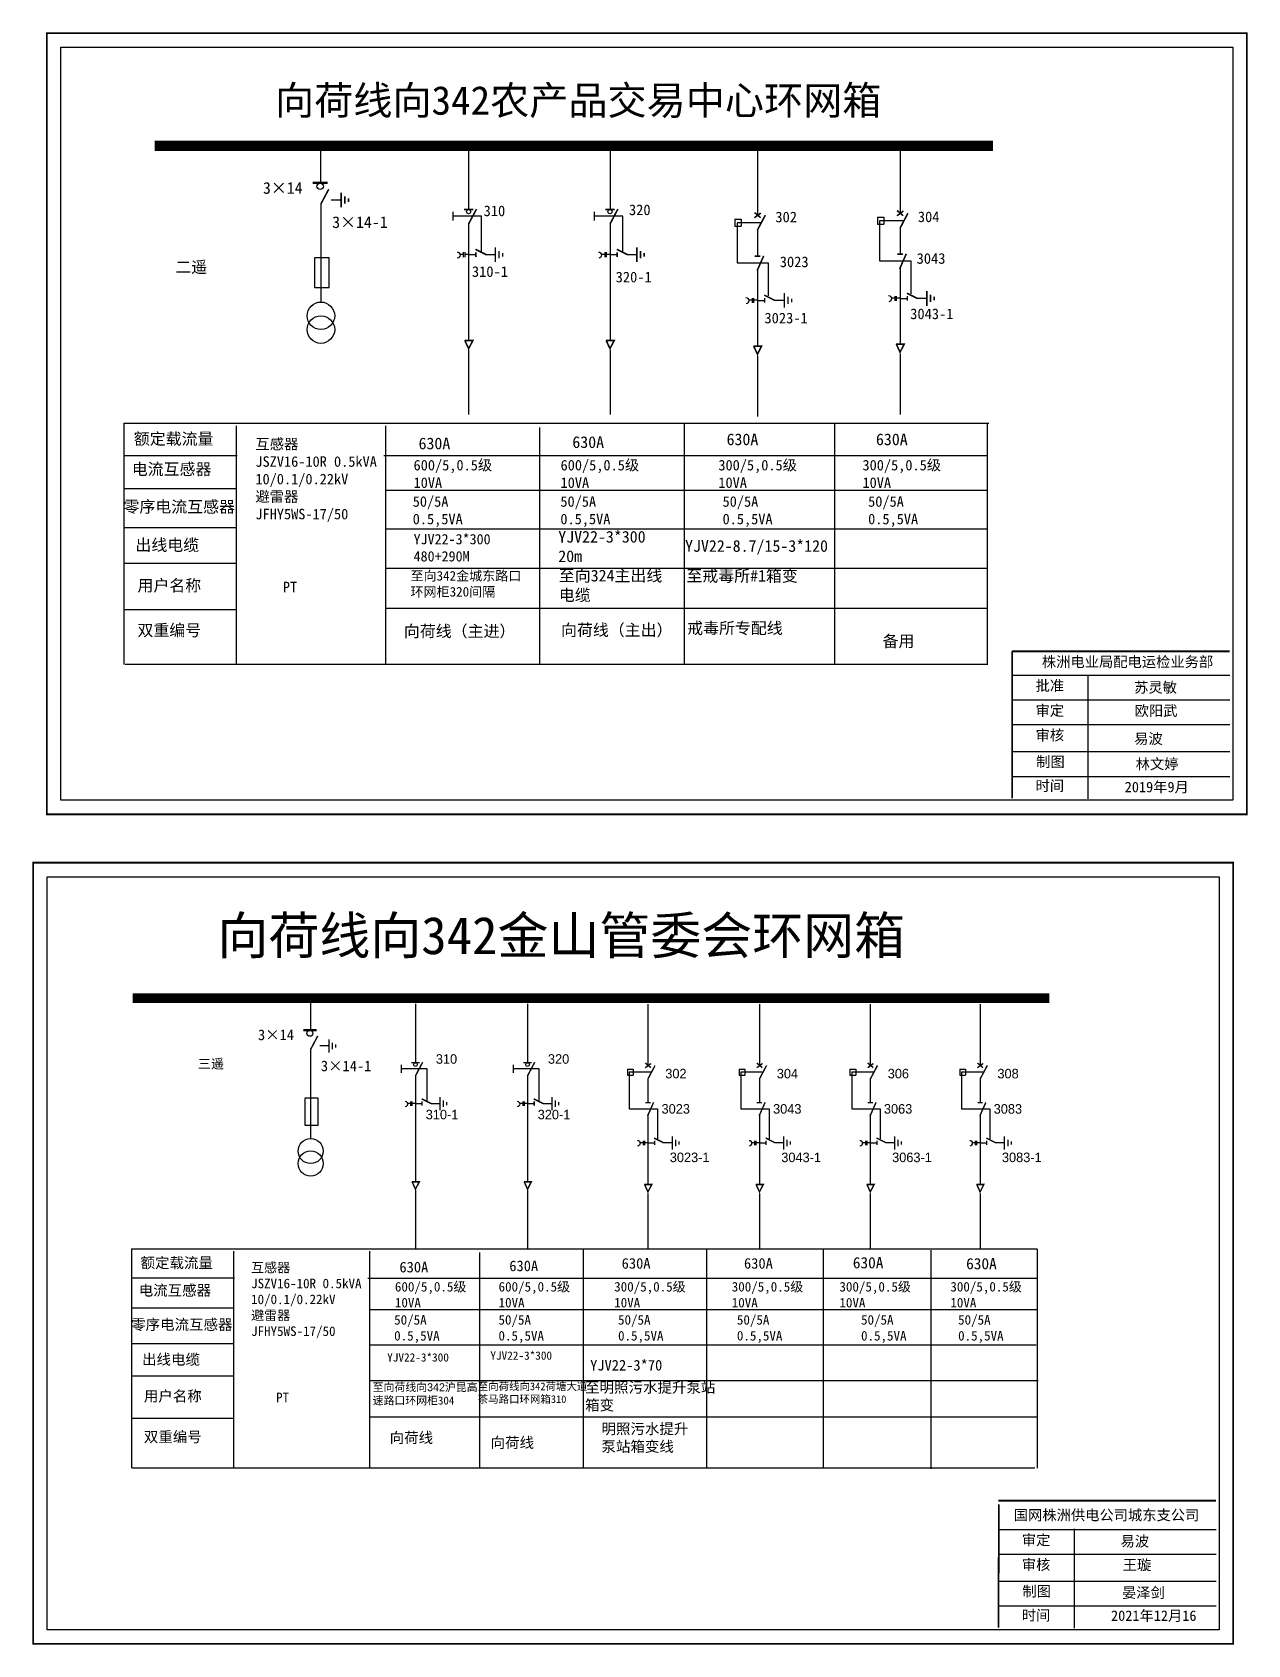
# Model space of a CAD drawing. Extents: x 6 to 548, y -578 to -125.
# Drawn here: x 6.2 to 133.3, y -577.1 to -408.5 of the extents above; entities that cross this region are included whole.
import ezdxf

# ---------------------------------------------------------------- set-up
doc = ezdxf.new("R2010")
doc.units = 0
doc.header["$LTSCALE"] = 0.774411
doc.linetypes.add('ACAD_ISO02W100', pattern=[15, 12, -3])
doc.linetypes.add('CENTER', pattern=[50.8, 31.75, -6.35, 6.35, -6.35])
doc.layers.get('0').update_dxf_attribs({"linetype": 'CONTINUOUS'})
doc.layers.get('DEFPOINTS').update_dxf_attribs({"linetype": 'CONTINUOUS'})
doc.layers.add('2', color=7, linetype='CONTINUOUS')
doc.styles.add('hztxt_txtstyle_0.00_0_0', font='', dxfattribs={"bigfont": 'hztxt.shx'})
doc.styles.add('hztxt_txtstyle_1.08_0_0', font='', dxfattribs={"height": 1.076522, "bigfont": 'hztxt.shx'})
doc.styles.add('hztxt_txtstyle_1.80_0_0', font='', dxfattribs={"height": 1.8, "bigfont": 'hztxt.shx'})
doc.styles.add('hztxt_txtstyle_2.70_0_0', font='simkai.ttf', dxfattribs={"height": 2.7})
doc.styles.add('KaiTi_GB2312_txtstyle_1.09_0_0', font='simkai_0.ttf', dxfattribs={"height": 1.0944})
doc.styles.add('KaiTi_txtstyle_1.00_0_0', font='simkai.ttf', dxfattribs={"height": 1})
doc.styles.add('KaiTi_txtstyle_1.22_0_0', font='simkai.ttf', dxfattribs={"height": 1.220356})
doc.styles.add('字体', font='simkai_0.ttf', dxfattribs={"height": 2.5})
doc.styles.get('hztxt_txtstyle_0.00_0_0').set_extended_font_data('hztxt')
doc.styles.get('hztxt_txtstyle_1.08_0_0').set_extended_font_data('hztxt')
doc.styles.get('hztxt_txtstyle_1.80_0_0').set_extended_font_data('hztxt')

# ---------------------------------------------------------------- blocks, each defined once
blk = doc.blocks.new('JD')
for points in [[(-2, 0.2), (-2, -0.2), (2, 0.2), (2, -0.2)], [(1, -1.2), (1, -0.8), (-1, -1.2), (-1, -0.8)], [(-0.5, -1.8), (-0.5, -2.2), (0.5, -1.8), (0.5, -2.2)]]:
    blk.add_trace(points)

msp = doc.modelspace()

# ---------------------------------------------------------------- linework, layer by layer
at = {"color": 0}
for p, q in [((36.35, -420.55), (36.35, -424.16)), ((51.82, -420.26), (51.82, -426.98)), ((66.61, -420.26), (66.61, -426.98)), ((82.02, -420.57), (82.02, -427.62)), ((96.94, -420.36), (96.94, -427.41)), ((36.37, -426.4), (36.37, -436.66)), ((37.45, -425.99), (38.49, -425.99)), ((79.68, -428.01), (80.34, -428.01)), ((79.68, -428.01), (79.68, -428.74)), ((80.34, -428.01), (80.34, -428.74)), ((94.59, -427.8), (95.25, -427.8)), ((94.59, -427.8), (94.59, -428.53)), ((95.25, -427.8), (95.25, -428.53)), ((51.82, -428.48), (51.82, -440.69)), ((66.61, -428.48), (66.61, -440.69)), ((79.68, -428.74), (80.34, -428.74)), ((82.02, -429.12), (82.02, -431.84)), ((94.59, -428.53), (95.25, -428.53)), ((96.94, -428.91), (96.94, -431.64)), ((51.82, -431.72), (52.58, -431.72)), ((53.57, -431.7), (54.61, -431.7)), ((66.61, -431.72), (67.37, -431.72)), ((68.36, -431.7), (69.4, -431.7)), ((82.02, -433.21), (82.02, -441.24)), ((96.94, -433), (96.94, -441.04)), ((82.02, -436.51), (82.78, -436.51)), ((83.78, -436.49), (84.81, -436.49)), ((96.94, -436.3), (97.7, -436.3)), ((98.69, -436.28), (99.72, -436.28)), ((27.62, -452.75), (15.84, -452.75)), ((27.58, -456.22), (15.8, -456.22)), ((27.58, -460.3), (15.8, -460.3)), ((27.53, -464.03), (15.76, -464.03)), ((27.57, -468.88), (15.8, -468.88)), ((35.28, -509.49), (35.28, -512.77)), ((46.27, -510.09), (46.27, -516.2)), ((57.99, -510.09), (57.99, -516.2)), ((70.57, -510.12), (70.57, -516.54)), ((82.23, -510.12), (82.23, -516.54)), ((93.83, -510.12), (93.83, -516.54)), ((105.31, -510.12), (105.31, -516.54)), ((35.3, -514.81), (35.3, -524.13)), ((36.28, -514.44), (37.22, -514.44)), ((46.27, -517.56), (46.27, -528.66)), ((57.99, -517.56), (57.99, -528.66)), ((68.44, -516.89), (69.04, -516.89)), ((68.44, -516.89), (68.44, -517.55)), ((68.44, -517.55), (69.04, -517.55)), ((69.04, -516.89), (69.04, -517.55)), ((80.1, -516.89), (80.7, -516.89)), ((80.1, -516.89), (80.1, -517.55)), ((80.1, -517.55), (80.7, -517.55)), ((80.7, -516.89), (80.7, -517.55)), ((91.7, -516.89), (92.3, -516.89)), ((91.7, -516.89), (91.7, -517.55)), ((91.7, -517.55), (92.3, -517.55)), ((92.3, -516.89), (92.3, -517.55)), ((103.18, -516.89), (103.78, -516.89)), ((103.18, -516.89), (103.18, -517.55)), ((103.18, -517.55), (103.78, -517.55)), ((103.78, -516.89), (103.78, -517.55)), ((70.57, -517.9), (70.57, -520.38)), ((82.23, -517.9), (82.23, -520.38)), ((93.83, -517.9), (93.83, -520.38)), ((105.31, -517.9), (105.31, -520.38)), ((46.27, -520.51), (46.96, -520.51)), ((47.86, -520.49), (48.8, -520.49)), ((57.99, -520.51), (58.68, -520.51)), ((59.58, -520.49), (60.52, -520.49)), ((70.57, -521.61), (70.57, -528.92)), ((82.23, -521.61), (82.23, -528.92)), ((93.83, -521.61), (93.83, -528.92)), ((105.31, -521.61), (105.31, -528.92)), ((70.57, -524.61), (71.27, -524.61)), ((72.17, -524.59), (73.11, -524.59)), ((82.23, -524.61), (82.92, -524.61)), ((83.83, -524.59), (84.77, -524.59)), ((93.83, -524.61), (94.52, -524.61)), ((95.42, -524.59), (96.37, -524.59)), ((105.31, -524.61), (106, -524.61)), ((106.9, -524.59), (107.84, -524.59)), ((27.34, -538.76), (16.64, -538.76)), ((27.3, -541.91), (16.6, -541.91)), ((27.3, -545.63), (16.6, -545.63)), ((27.26, -549.02), (16.56, -549.02)), ((27.3, -553.43), (16.6, -553.43))]:
    msp.add_line(p, q, dxfattribs=at)
at = {"color": 0, "linetype": 'ACAD_ISO02W100'}
for p, q in [((94.8, -428.18), (94.8, -432.37)), ((97.27, -428.18), (94.8, -428.18)), ((82.35, -428.39), (79.89, -428.39)), ((79.89, -428.39), (79.89, -432.58)), ((79.89, -432.58), (83.14, -432.58)), ((83.14, -432.58), (83.14, -436.03)), ((94.8, -432.37), (98.05, -432.37)), ((98.05, -432.37), (98.05, -435.83)), ((70.87, -517.23), (68.63, -517.23)), ((68.63, -517.23), (68.63, -521.04)), ((82.53, -517.23), (80.29, -517.23)), ((80.29, -517.23), (80.29, -521.04)), ((94.13, -517.23), (91.89, -517.23)), ((91.89, -517.23), (91.89, -521.04)), ((105.61, -517.23), (103.37, -517.23)), ((103.37, -517.23), (103.37, -521.04)), ((68.63, -521.04), (71.59, -521.04)), ((71.59, -521.04), (71.59, -524.19)), ((80.29, -521.04), (83.25, -521.04)), ((83.25, -521.04), (83.25, -524.19)), ((91.89, -521.04), (94.85, -521.04)), ((94.85, -521.04), (94.85, -524.19)), ((103.37, -521.04), (106.32, -521.04)), ((106.32, -521.04), (106.32, -524.19))]:
    msp.add_line(p, q, dxfattribs=at)
at = {"color": 0, "linetype": 'CENTER'}
for p, q in [((51.83, -441.68), (51.83, -448.43)), ((66.61, -441.68), (66.61, -448.43)), ((82.03, -442.32), (82.03, -448.66)), ((96.94, -442.11), (96.94, -448.45)), ((46.27, -529.56), (46.27, -535.7)), ((57.99, -529.56), (57.99, -535.7)), ((70.58, -529.9), (70.58, -535.67)), ((82.24, -529.9), (82.24, -535.67)), ((93.83, -529.9), (93.83, -535.67)), ((105.31, -529.9), (105.31, -535.67))]:
    msp.add_line(p, q, dxfattribs=at)
at = {"color": 0, "linetype": 'Continuous'}
for p, q in [((15.78, -449.36), (106.22, -449.36)), ((15.82, -474.6), (15.82, -449.36)), ((27.51, -449.64), (27.51, -474.6)), ((43.14, -449.64), (43.14, -474.6)), ((59.25, -449.8), (59.25, -474.58)), ((74.37, -449.41), (74.37, -474.59)), ((90.1, -449.41), (90.1, -474.59)), ((106.04, -449.43), (106.04, -474.61)), ((42.95, -452.73), (106.04, -452.73)), ((43.14, -456.36), (106.04, -456.36)), ((43.14, -460.41), (106.04, -460.41)), ((43.14, -464.51), (106.04, -464.51)), ((43.14, -468.69), (106.04, -468.69)), ((106.04, -474.6), (15.9, -474.6)), ((108.66, -475.69), (131.41, -475.69)), ((116.56, -475.69), (116.56, -488.62)), ((108.66, -478.28), (131.41, -478.28)), ((108.66, -480.87), (131.41, -480.87)), ((108.66, -483.7), (131.41, -483.7)), ((108.66, -486.29), (131.41, -486.29)), ((16.58, -535.68), (111.24, -535.68)), ((16.62, -558.63), (16.62, -535.68)), ((27.25, -535.93), (27.25, -558.62)), ((41.45, -535.93), (41.45, -558.62)), ((52.97, -536.08), (52.97, -558.61)), ((63.8, -535.73), (63.8, -558.62)), ((76.69, -535.73), (76.69, -558.62)), ((88.89, -535.74), (88.89, -558.64)), ((100.16, -535.82), (100.16, -558.71)), ((111.29, -535.7), (111.29, -558.64)), ((41.28, -538.75), (111.27, -538.75)), ((41.45, -542.04), (111.29, -542.04)), ((41.45, -545.73), (111.18, -545.73)), ((41.45, -549.46), (111.37, -549.46)), ((41.45, -553.25), (111.27, -553.25)), ((111.03, -558.63), (16.69, -558.63)), ((107.23, -565.03), (129.98, -565.03)), ((115.15, -564.98), (115.13, -575.37)), ((107.23, -567.62), (129.98, -567.62)), ((107.23, -570.45), (129.98, -570.45)), ((107.23, -573.04), (129.98, -573.04))]:
    msp.add_line(p, q, dxfattribs=at)
at = {"color": 0, "linetype": 'Continuous', "const_width": 0.182}
for points in [[(7.72, -408.56), (133.2, -408.56), (133.2, -490.26), (7.72, -490.26)], [(6.29, -495.31), (131.77, -495.31), (131.77, -577.01), (6.29, -577.01)]]:
    msp.add_lwpolyline(points, close=True, dxfattribs=at)
at = {"color": 0, "linetype": 'Continuous'}
for points in [[(9.2, -410.03), (131.73, -410.03), (131.73, -488.79), (9.2, -488.79)], [(7.76, -496.78), (130.29, -496.78), (130.29, -575.53), (7.76, -575.53)]]:
    msp.add_lwpolyline(points, close=True, dxfattribs=at)
at = {"color": 0}
for points, const_width in [([(18.98, -420.34), (106.66, -420.34)], 1.1), ([(35.53, -424.21), (37.07, -424.21)], 0.261), ([(36.37, -426.44), (37.2, -424.88)], 0.165), ([(51.34, -427), (52.31, -427)], 0.165), ([(51.82, -428.52), (52.65, -426.96)], 0.165), ([(66.12, -427), (67.09, -427)], 0.165), ([(66.61, -428.52), (67.43, -426.96)], 0.165), ([(81.72, -427.32), (82.36, -427.86)], 0.165), ([(81.71, -427.87), (82.38, -427.37)], 0.165), ([(82.02, -429.16), (82.85, -427.6)], 0.165), ([(96.62, -427.66), (97.29, -427.16)], 0.165), ([(96.63, -427.11), (97.27, -427.65)], 0.165), ([(96.94, -428.96), (97.76, -427.39)], 0.165), ([(52.54, -431.17), (53.64, -431.72)], 0.165), ([(52.58, -431.47), (52.58, -431.97)], 0.165), ([(67.33, -431.17), (68.43, -431.72)], 0.165), ([(67.37, -431.47), (67.37, -431.97)], 0.165), ([(96.64, -431.68), (97.25, -431.68)], 0.165), ([(96.9, -433.2), (97.59, -431.64)], 0.165), ([(81.73, -431.89), (82.34, -431.89)], 0.165), ([(81.99, -433.41), (82.68, -431.85)], 0.165), ([(82.74, -435.96), (83.84, -436.51)], 0.165), ([(82.78, -436.25), (82.78, -436.76)], 0.165), ([(97.65, -435.75), (98.75, -436.3)], 0.165), ([(97.7, -436.04), (97.7, -436.55)], 0.165), ([(51.42, -440.71), (52.26, -440.71), (51.83, -441.56), (51.43, -440.7)], 0.165), ([(66.2, -440.71), (67.04, -440.71), (66.61, -441.56), (66.21, -440.7)], 0.165), ([(81.62, -441.29), (82.46, -441.29), (82.03, -442.14), (81.63, -441.28)], 0.165), ([(96.53, -441.08), (97.37, -441.08), (96.94, -441.93), (96.54, -441.07)], 0.165), ([(16.69, -509.49), (112.54, -509.49)], 0.998), ([(34.53, -512.82), (35.93, -512.82)], 0.238), ([(35.3, -514.85), (36.05, -513.43)], 0.15), ([(45.83, -516.22), (46.71, -516.22)], 0.15), ([(46.27, -517.6), (47.02, -516.18)], 0.15), ([(57.55, -516.22), (58.43, -516.22)], 0.15), ([(57.99, -517.6), (58.74, -516.18)], 0.15), ([(70.3, -516.26), (70.88, -516.75)], 0.15), ([(70.29, -516.76), (70.9, -516.31)], 0.15), ([(70.57, -517.94), (71.32, -516.52)], 0.15), ([(81.95, -516.76), (82.56, -516.31)], 0.15), ([(81.95, -516.26), (82.54, -516.75)], 0.15), ([(82.23, -517.94), (82.98, -516.52)], 0.15), ([(93.55, -516.76), (94.15, -516.31)], 0.15), ([(93.55, -516.26), (94.14, -516.75)], 0.15), ([(93.83, -517.94), (94.58, -516.52)], 0.15), ([(105.03, -516.26), (105.61, -516.75)], 0.15), ([(105.02, -516.76), (105.63, -516.31)], 0.15), ([(105.31, -517.94), (106.06, -516.52)], 0.15), ([(46.92, -520.01), (47.92, -520.51)], 0.15), ([(46.96, -520.28), (46.96, -520.74)], 0.15), ([(58.64, -520.01), (59.64, -520.51)], 0.15), ([(58.68, -520.28), (58.68, -520.74)], 0.15), ([(70.31, -520.41), (70.86, -520.41)], 0.15), ([(70.54, -521.8), (71.17, -520.38)], 0.15), ([(81.96, -520.41), (82.52, -520.41)], 0.15), ([(82.2, -521.8), (82.83, -520.38)], 0.15), ([(93.56, -520.41), (94.12, -520.41)], 0.15), ([(93.8, -521.8), (94.43, -520.38)], 0.15), ([(105.04, -520.41), (105.59, -520.41)], 0.15), ([(105.28, -521.8), (105.91, -520.38)], 0.15), ([(71.23, -524.11), (72.23, -524.61)], 0.15), ([(71.27, -524.38), (71.27, -524.84)], 0.15), ([(82.89, -524.11), (83.88, -524.61)], 0.15), ([(82.92, -524.38), (82.92, -524.84)], 0.15), ([(94.48, -524.11), (95.48, -524.61)], 0.15), ([(94.52, -524.38), (94.52, -524.84)], 0.15), ([(105.96, -524.11), (106.96, -524.61)], 0.15), ([(106, -524.38), (106, -524.84)], 0.15), ([(45.9, -528.69), (46.66, -528.69), (46.27, -529.46), (45.91, -528.67)], 0.15), ([(57.62, -528.69), (58.38, -528.69), (57.99, -529.46), (57.63, -528.67)], 0.15), ([(70.21, -528.97), (70.97, -528.97), (70.58, -529.74), (70.22, -528.95)], 0.15), ([(81.86, -528.97), (82.63, -528.97), (82.24, -529.74), (81.87, -528.95)], 0.15), ([(93.46, -528.97), (94.22, -528.97), (93.83, -529.74), (93.47, -528.95)], 0.15), ([(104.94, -528.97), (105.7, -528.97), (105.31, -529.74), (104.95, -528.95)], 0.15)]:
    msp.add_lwpolyline(points, dxfattribs=dict(at, const_width=const_width))
for points in [[(50.16, -427.25), (50.16, -428.17)], [(64.95, -427.25), (64.95, -428.17)], [(51.27, -431.48), (51.27, -431.98)], [(51.42, -431.48), (51.42, -431.98)], [(66.06, -431.48), (66.06, -431.98)], [(66.21, -431.48), (66.21, -431.98)], [(35.72, -432.08), (35.72, -435.16), (37.24, -435.16), (37.24, -432.05), (35.72, -432.05)], [(51.27, -431.71), (50.92, -431.71)], [(51.82, -431.71), (51.42, -431.71)], [(66.06, -431.71), (65.71, -431.71)], [(66.61, -431.71), (66.21, -431.71)], [(81.47, -436.5), (81.12, -436.5)], [(81.47, -436.27), (81.47, -436.77)], [(81.62, -436.27), (81.62, -436.77)], [(82.02, -436.5), (81.62, -436.5)], [(96.38, -436.29), (96.03, -436.29)], [(96.38, -436.06), (96.38, -436.56)], [(96.54, -436.06), (96.54, -436.56)], [(96.93, -436.29), (96.54, -436.29)], [(44.76, -516.45), (44.76, -517.28)], [(56.48, -516.45), (56.48, -517.28)], [(34.71, -519.97), (34.71, -522.77), (36.09, -522.77), (36.09, -519.94), (34.71, -519.94)], [(45.76, -520.5), (45.45, -520.5)], [(45.76, -520.29), (45.76, -520.75)], [(45.9, -520.29), (45.9, -520.75)], [(46.27, -520.5), (45.9, -520.5)], [(57.48, -520.5), (57.17, -520.5)], [(57.48, -520.29), (57.48, -520.75)], [(57.62, -520.29), (57.62, -520.75)], [(57.99, -520.5), (57.62, -520.5)], [(70.07, -524.4), (70.07, -524.85)], [(70.21, -524.4), (70.21, -524.85)], [(81.73, -524.4), (81.73, -524.85)], [(81.87, -524.4), (81.87, -524.85)], [(93.33, -524.4), (93.33, -524.85)], [(93.47, -524.4), (93.47, -524.85)], [(104.8, -524.4), (104.8, -524.85)], [(104.94, -524.4), (104.94, -524.85)], [(70.07, -524.61), (69.76, -524.61)], [(70.57, -524.61), (70.21, -524.61)], [(81.73, -524.61), (81.41, -524.61)], [(82.23, -524.61), (81.87, -524.61)], [(93.33, -524.61), (93.01, -524.61)], [(93.83, -524.61), (93.47, -524.61)], [(104.8, -524.61), (104.49, -524.61)], [(105.31, -524.61), (104.94, -524.61)]]:
    msp.add_lwpolyline(points, dxfattribs=at)
at = {"color": 0, "linetype": 'ACAD_ISO02W100'}
for points in [[(53.17, -431.46), (53.17, -427.71), (50.16, -427.71)], [(67.96, -431.46), (67.96, -427.71), (64.95, -427.71)], [(47.5, -520.27), (47.5, -516.86), (44.76, -516.86)], [(59.21, -520.27), (59.21, -516.86), (56.48, -516.86)]]:
    msp.add_lwpolyline(points, dxfattribs=at)
at = {"color": 0}
for points in [[(50.63, -431.43, -0.877934), (50.64, -432.1)], [(65.41, -431.43, -0.877934), (65.43, -432.1)], [(80.83, -436.22, -0.877934), (80.84, -436.88)], [(95.74, -436.01, -0.877934), (95.75, -436.67)], [(45.18, -520.25, -0.877934), (45.19, -520.85)], [(56.9, -520.25, -0.877934), (56.91, -520.85)], [(69.49, -524.35, -0.877934), (69.5, -524.96)], [(81.15, -524.35, -0.877934), (81.16, -524.96)], [(92.74, -524.35, -0.877934), (92.75, -524.96)], [(104.22, -524.35, -0.877934), (104.23, -524.96)]]:
    msp.add_lwpolyline(points, format="xyb", dxfattribs=at)
at = {"color": 0, "linetype": 'Continuous', "const_width": 0.182}
for points in [[(108.66, -473.21), (108.65, -488.58)], [(108.66, -473.21), (131.41, -473.21)], [(107.28, -562.43), (107.22, -575.33)], [(107.23, -562.03), (129.98, -562.03)]]:
    msp.add_lwpolyline(points, dxfattribs=at)
at = {"color": 0}
for centre, radius in [((36.3, -424.58), 0.335), ((51.82, -427.23), 0.211), ((66.61, -427.23), 0.211), ((35.23, -513.16), 0.305), ((46.27, -516.43), 0.192), ((57.99, -516.43), 0.192)]:
    msp.add_circle(centre, radius, dxfattribs=at)
at = {"layer": '2', "color": 0}
for centre, radius in [((36.38, -438.12), 1.44), ((36.38, -439.56), 1.44), ((35.31, -525.47), 1.31), ((35.31, -526.77), 1.31)]:
    msp.add_circle(centre, radius, dxfattribs=at)

# ---------------------------------------------------------------- block references
at = {"color": 0, "rotation": 90}
for p, xscale, yscale, zscale in [((38.5, -426.02), 0.3844120780053686, 0.3844120780053686, 0.3844120780054647), ((54.62, -431.73), 0.3844120780053686, 0.3844120780053686, 0.3844120780054647), ((69.41, -431.73), 0.3844120780053686, 0.3844120780053686, 0.3844120780054647), ((84.83, -436.51), 0.3844120780053686, 0.3844120780053686, 0.3844120780054647), ((99.74, -436.31), 0.3844120780053686, 0.3844120780053686, 0.3844120780054647), ((37.24, -514.47), 0.3494655254594932, 0.3494655254594932, 0.3494655254595134), ((48.82, -520.52), 0.3494655254594932, 0.3494655254594932, 0.3494655254595134), ((60.53, -520.52), 0.3494655254594932, 0.3494655254594932, 0.3494655254595134), ((73.12, -524.62), 0.3494655254594932, 0.3494655254594932, 0.3494655254595134), ((84.78, -524.62), 0.3494655254594932, 0.3494655254594932, 0.3494655254595134), ((96.38, -524.62), 0.3494655254594932, 0.3494655254594932, 0.3494655254595134), ((107.86, -524.62), 0.3494655254594932, 0.3494655254594932, 0.3494655254595134)]:
    msp.add_blockref('JD', p, dxfattribs=dict(at, xscale=xscale, yscale=yscale, zscale=zscale))

# ---------------------------------------------------------------- texts
at = {"color": 0, "linetype": 'Continuous', "style": 'hztxt_txtstyle_2.70_0_0'}
for s, height, p in [('3×14', 1.22, (30.32, -425.36)), ('310', 1.109, (53.39, -427.7)), ('320', 1.109, (68.59, -427.59)), ('3×14-1', 1.22, (37.56, -428.94)), ('302', 1.109, (83.9, -428.34)), ('304', 1.109, (98.8, -428.32)), ('3043', 1.109, (98.67, -432.68)), ('310-1', 1.109, (52.17, -434.05)), ('3023', 1.109, (84.36, -433.03)), ('320-1', 1.109, (67.2, -434.62)), ('3023-1', 1.109, (82.76, -438.91)), ('3043-1', 1.109, (98, -438.47)), ('3×14', 1.109, (29.8, -513.87)), ('3×14-1', 1.109, (36.38, -517.12))]:
    msp.add_text(s, height=height, dxfattribs=at).set_placement(p)
at = {"color": 0, "style": 'hztxt_txtstyle_1.80_0_0'}
for s, p in [('310', (48.4, -516.34)), ('320', (60.12, -516.34)), ('302', (72.39, -517.87)), ('304', (84.05, -517.87)), ('306', (95.65, -517.87)), ('308', (107.12, -517.87)), ('3023', (72, -521.56)), ('3043', (83.66, -521.56)), ('3063', (95.25, -521.56)), ('3083', (106.73, -521.56)), ('310-1', (47.34, -522.15)), ('320-1', (59.05, -522.15)), ('3023-1', (72.86, -526.63)), ('3043-1', (84.52, -526.63)), ('3063-1', (96.11, -526.63)), ('3083-1', (107.59, -526.63))]:
    msp.add_text(s, height=0.998, dxfattribs=at).set_placement(p)
at = {"color": 0, "linetype": 'Continuous', "attachment_point": 1}
for s, insert, char_height, width, style in [('{\\fSimSun|b0|i0|c134|p2;向荷线向342农产品交易中心环网箱}', (31.58, -414.09), 3, 85.7498, '字体'), ('{\\fSimSun|b0|i0|c134|p2;二遥}', (21.16, -432.41), 1.2204, 19.6738, 'hztxt_txtstyle_2.70_0_0'), ('{\\fSimSun|b0|i0|c134|p2;额定载流量}', (16.82, -450.37), 1.2204, 19.6738, 'hztxt_txtstyle_2.70_0_0'), ('\\A1;{\\fSimSun|b0|i0|c134|p2;互感器\\PJSZV16-10R 0.5kVA\\P10/0.1/0.22kV\\P避雷器\\PJFHY5WS-17/50}', (29.53, -450.98), 1.0983, 20.2524, 'hztxt_txtstyle_2.70_0_0'), ('{\\fSimSun|b0|i0|c134|p2;630A}', (46.59, -450.86), 1.2204, 19.6738, 'hztxt_txtstyle_2.70_0_0'), ('{\\fSimSun|b0|i0|c134|p2;630A}', (62.67, -450.72), 1.2204, 19.6738, 'hztxt_txtstyle_2.70_0_0'), ('{\\fSimSun|b0|i0|c134|p2;630A}', (78.8, -450.43), 1.2204, 19.6738, 'hztxt_txtstyle_2.70_0_0'), ('{\\fSimSun|b0|i0|c134|p2;630A}', (94.42, -450.43), 1.2204, 19.6738, 'hztxt_txtstyle_2.70_0_0'), ('{\\fSimSun|b0|i0|c134|p2;电流互感器}', (16.61, -453.54), 1.2204, 19.6738, 'hztxt_txtstyle_2.70_0_0'), ('\\A1;{\\fSimSun|b0|i0|c134|p2;600/5,0.5级\\P10VA}', (46.07, -453.19), 1.0983, 20.2524, 'hztxt_txtstyle_2.70_0_0'), ('\\A1;{\\fSimSun|b0|i0|c134|p2;600/5,0.5级\\P10VA}', (61.44, -453.19), 1.0983, 20.2524, 'hztxt_txtstyle_2.70_0_0'), ('\\A1;{\\fSimSun|b0|i0|c134|p2;300/5,0.5级\\P10VA}', (77.94, -453.19), 1.0983, 20.2524, 'hztxt_txtstyle_2.70_0_0'), ('\\A1;{\\fSimSun|b0|i0|c134|p2;300/5,0.5级\\P10VA}', (93.01, -453.19), 1.0983, 20.2524, 'hztxt_txtstyle_2.70_0_0'), ('{\\fSimSun|b0|i0|c134|p2;50/5A\\P0.5,5VA}', (45.98, -456.99), 1.0983, 19.6738, 'hztxt_txtstyle_2.70_0_0'), ('{\\fSimSun|b0|i0|c134|p2;50/5A\\P0.5,5VA}', (61.42, -456.99), 1.0983, 19.6738, 'hztxt_txtstyle_2.70_0_0'), ('{\\fSimSun|b0|i0|c134|p2;50/5A\\P0.5,5VA}', (78.38, -456.99), 1.0983, 19.6738, 'hztxt_txtstyle_2.70_0_0'), ('{\\fSimSun|b0|i0|c134|p2;50/5A\\P0.5,5VA}', (93.6, -456.99), 1.0983, 19.6738, 'hztxt_txtstyle_2.70_0_0'), ('{\\fSimSun|b0|i0|c134|p2;零序电流互感器}', (15.74, -457.47), 1.2204, 19.6738, 'hztxt_txtstyle_2.70_0_0'), ('{\\fSimSun|b0|i0|c134|p2;出线电缆}', (16.99, -461.48), 1.2204, 19.6738, 'hztxt_txtstyle_2.70_0_0'), ('YJV22-3*300\\P20m', (61.2, -460.62), 1.2204, 19.6738, 'hztxt_txtstyle_2.70_0_0'), ('{\\fSimSun|b0|i0|c134|p2;用户名称}', (17.2, -465.71), 1.2204, 19.6738, 'hztxt_txtstyle_2.70_0_0'), ('{\\fSimSun|b0|i0|c134|p2;PT}', (32.4, -465.93), 1.1026, 8.5785, 'hztxt_txtstyle_0.00_0_0'), ('{\\fSimSun|b0|i0|c134|p2;双重编号}', (17.2, -470.39), 1.2204, 19.6738, 'hztxt_txtstyle_2.70_0_0'), ('{\\fSimSun|b0|i0|c134|p2;备用}', (95.11, -471.53), 1.2204, 19.6738, 'hztxt_txtstyle_2.70_0_0'), ('株洲电业局配电运检业务部', (111.77, -473.76), 1.0944, 29.9201, '字体'), ('{\\fKaiTi_GB2312|b0|i0|c134|p49;批准}', (111.11, -476.25), 1.0944, 8.5588, '字体'), ('{\\fSimSun|b0|i0|c134|p2;苏灵敏}', (121.42, -476.43), 1.0944, 8.5588, '字体'), ('\\f\uffbfﾬￌﾣﾤ_GB2312|b0|i0|c134|p49;审定', (111.11, -478.85), 1.0944, 8.5588, '字体'), ('{\\fSimSun|b0|i0|c134|p2;欧阳武}', (121.47, -478.87), 1.0944, 8.5588, '字体'), ('\\f\uffbfﾬￌﾣﾤ_GB2312|b0|i0|c134|p49;审核', (111.11, -481.43), 1.0944, 8.5588, '字体'), ('易波', (121.42, -481.8), 1.094, 8.5588, '字体'), ('\\f\uffbfﾬￌﾣﾤ_GB2312|b0|i0|c134|p49;制图', (111.17, -484.21), 1.0944, 8.5588, '字体'), ('\\f\uffbfﾬￌﾣﾤ_GB2312|b0|i0|c134|p49;时间', (111.11, -486.72), 1.0944, 8.5588, '字体'), ('{\\fSimSun|b0|i0|c134|p2;三遥}', (23.51, -515.84), 1.0024, 7.7986, 'hztxt_txtstyle_0.00_0_0'), ('{\\fSimSun|b0|i0|c134|p2;额定载流量}', (17.52, -536.6), 1.1094, 17.8852, 'hztxt_txtstyle_2.70_0_0'), ('\\A1;{\\fSimSun|b0|i0|c134|p2;互感器\\PJSZV16-10R 0.5kVA\\P10/0.1/0.22kV\\P避雷器\\PJFHY5WS-17/50}', (29.08, -537.15), 0.9985, 18.4113, 'hztxt_txtstyle_2.70_0_0'), ('{\\fSimSun|b0|i0|c134|p2;630A}', (44.59, -537.05), 1.1094, 17.8852, 'hztxt_txtstyle_2.70_0_0'), ('{\\fSimSun|b0|i0|c134|p2;630A}', (56.08, -536.92), 1.1094, 17.8852, 'hztxt_txtstyle_2.70_0_0'), ('{\\fSimSun|b0|i0|c134|p2;630A}', (67.83, -536.66), 1.1094, 17.8852, 'hztxt_txtstyle_2.70_0_0'), ('{\\fSimSun|b0|i0|c134|p2;630A}', (80.62, -536.66), 1.1094, 17.8852, 'hztxt_txtstyle_2.70_0_0'), ('{\\fSimSun|b0|i0|c134|p2;630A}', (92, -536.56), 1.1757, 9.454, 'hztxt_txtstyle_0.00_0_0'), ('{\\fSimSun|b0|i0|c134|p2;630A}', (103.85, -536.66), 1.1757, 9.454, 'hztxt_txtstyle_0.00_0_0'), ('{\\fSimSun|b0|i0|c134|p2;电流互感器}', (17.33, -539.48), 1.1094, 17.8852, 'hztxt_txtstyle_2.70_0_0'), ('\\A1;{\\fSimSun|b0|i0|c134|p2;600/5,0.5级\\P10VA}', (44.12, -539.16), 0.9985, 18.4113, 'hztxt_txtstyle_2.70_0_0'), ('\\A1;{\\fSimSun|b0|i0|c134|p2;600/5,0.5级\\P10VA}', (54.96, -539.16), 0.9985, 18.4113, 'hztxt_txtstyle_2.70_0_0'), ('\\A1;{\\fSimSun|b0|i0|c134|p2;300/5,0.5级\\P10VA}', (67.05, -539.16), 0.9985, 18.4113, 'hztxt_txtstyle_2.70_0_0'), ('\\A1;{\\fSimSun|b0|i0|c134|p2;300/5,0.5级\\P10VA}', (79.34, -539.16), 0.9985, 18.4113, 'hztxt_txtstyle_2.70_0_0'), ('\\A1;{\\fSimSun|b0|i0|c134|p2;300/5,0.5级\\P10VA}', (90.6, -539.16), 0.9985, 18.4113, 'hztxt_txtstyle_2.70_0_0'), ('\\A1;{\\fSimSun|b0|i0|c134|p2;300/5,0.5级\\P10VA}', (102.2, -539.16), 0.9985, 18.4113, 'hztxt_txtstyle_2.70_0_0'), ('{\\fSimSun|b0|i0|c134|p2;零序电流互感器}', (16.54, -543.06), 1.1094, 17.8852, 'hztxt_txtstyle_2.70_0_0'), ('{\\fSimSun|b0|i0|c134|p2;50/5A\\P0.5,5VA}', (44.04, -542.62), 0.9985, 17.8852, 'hztxt_txtstyle_2.70_0_0'), ('{\\fSimSun|b0|i0|c134|p2;50/5A\\P0.5,5VA}', (54.95, -542.62), 0.9985, 17.8852, 'hztxt_txtstyle_2.70_0_0'), ('{\\fSimSun|b0|i0|c134|p2;50/5A\\P0.5,5VA}', (67.45, -542.62), 0.9985, 17.8852, 'hztxt_txtstyle_2.70_0_0'), ('{\\fSimSun|b0|i0|c134|p2;50/5A\\P0.5,5VA}', (79.88, -542.62), 0.9985, 17.8852, 'hztxt_txtstyle_2.70_0_0'), ('{\\fSimSun|b0|i0|c134|p2;50/5A\\P0.5,5VA}', (92.86, -542.62), 0.9985, 17.8852, 'hztxt_txtstyle_2.70_0_0'), ('{\\fSimSun|b0|i0|c134|p2;50/5A\\P0.5,5VA}', (103.01, -542.62), 0.9985, 17.8852, 'hztxt_txtstyle_2.70_0_0'), ('{\\fSimSun|b0|i0|c134|p2;出线电缆}', (17.68, -546.7), 1.1094, 17.8852, 'hztxt_txtstyle_2.70_0_0'), ('{\\fSimSun|b0|i0|c134|p2;YJV22-3*70}', (64.53, -547.31), 1.1094, 17.8852, 'hztxt_txtstyle_2.70_0_0'), ('{\\fSimSun|b0|i0|c134|p2;至向荷线向342荷塘大道茶马路口环网箱310}', (52.78, -549.68), 0.8, 11.673, 'hztxt_txtstyle_2.70_0_0'), ('{\\fSimSun|b0|i0|c134|p2;至明照污水提升泵站箱变}', (64.01, -549.63), 1.1094, 13.6226, 'hztxt_txtstyle_2.70_0_0'), ('{\\fSimSun|b0|i0|c134|p2;用户名称}', (17.87, -550.54), 1.1094, 17.8852, 'hztxt_txtstyle_2.70_0_0'), ('{\\fSimSun|b0|i0|c134|p2;PT}', (31.69, -550.74), 1.0024, 7.7986, 'hztxt_txtstyle_0.00_0_0'), ('{\\fSimSun|b0|i0|c134|p2;双重编号}', (17.87, -554.8), 1.1094, 17.8852, 'hztxt_txtstyle_2.70_0_0'), ('{\\fSimSun|b0|i0|c134|p2;向荷线}', (43.57, -554.89), 1.1094, 17.8852, 'hztxt_txtstyle_2.70_0_0'), ('{\\fSimSun|b0|i0|c134|p2;明照污水提升泵站箱变线}', (65.72, -553.96), 1.1094, 9.8907, 'hztxt_txtstyle_2.70_0_0'), ('{\\fSimSun|b0|i0|c134|p2;向荷线}', (54.13, -555.4), 1.1094, 17.8852, 'hztxt_txtstyle_2.70_0_0'), ('国网株洲供电公司城东支公司', (108.83, -562.99), 1.0944, 29.9201, '字体'), ('\\f\uffbfﾬￌﾣﾤ_GB2312|b0|i0|c134|p49;审定', (109.67, -565.6), 1.0944, 8.5588, '字体'), ('易波', (120, -565.73), 1.094, 8.5588, '字体'), ('\\f\uffbfﾬￌﾣﾤ_GB2312|b0|i0|c134|p49;审核', (109.67, -568.18), 1.0944, 8.5588, '字体'), ('\\f\uffbfﾬￌﾣﾤ_GB2312|b0|i0|c134|p49;制图', (109.73, -570.96), 1.0944, 8.5588, '字体'), ('\\f\uffbfﾬￌﾣﾤ_GB2312|b0|i0|c134|p49;时间', (109.67, -573.47), 1.0944, 8.5588, '字体')]:
    msp.add_mtext(s, dxfattribs=dict(at, insert=insert, char_height=char_height, width=width, style=style))
at = {"color": 7, "linetype": 'Continuous', "attachment_point": 1}
for s, insert, char_height, width, style in [('YJV22-8.7/15-3*120', (74.46, -461.58), 1.2204, 19.6738, 'KaiTi_txtstyle_1.22_0_0'), ('至向342金城东路口^J环网柜320间隔', (45.75, -464.81), 1, 12.429, 'KaiTi_txtstyle_1.00_0_0'), ('{\\fSimSun|b0|i0|c134|p2;至向324主出线电缆}', (61.26, -464.68), 1.2204, 12.429, 'KaiTi_txtstyle_1.22_0_0'), ('至戒毒所#1箱变', (74.6, -464.7), 1.22, 14.9849, 'KaiTi_txtstyle_1.22_0_0'), ('向荷线（主进）', (45.06, -470.49), 1.22, 12.429, 'KaiTi_txtstyle_1.22_0_0'), ('向荷线（主出）', (61.49, -470.37), 1.22, 12.429, 'KaiTi_txtstyle_1.22_0_0'), ('戒毒所专配线', (74.68, -470.17), 1.22, 14.9849, 'KaiTi_txtstyle_1.22_0_0'), ('林文婷', (121.58, -484.44), 1.094, 8.5588, 'KaiTi_GB2312_txtstyle_1.09_0_0'), ('2019年9月', (120.43, -486.85), 1.094, 16.0081, 'KaiTi_GB2312_txtstyle_1.09_0_0'), ('王璇', (120.22, -568.2), 1.094, 8.5588, 'KaiTi_GB2312_txtstyle_1.09_0_0'), ('晏泽剑', (120.15, -571.1), 1.094, 8.5588, 'KaiTi_GB2312_txtstyle_1.09_0_0'), ('2021年12月16', (119, -573.51), 1.094, 16.0081, 'KaiTi_GB2312_txtstyle_1.09_0_0')]:
    msp.add_mtext(s, dxfattribs=dict(at, insert=insert, char_height=char_height, width=width, style=style))
at = {"layer": 'DEFPOINTS', "color": 7, "linetype": 'Continuous', "insert": (46.07, -460.94), "char_height": 1.0765, "width": 12.6828, "attachment_point": 1, "style": 'hztxt_txtstyle_1.08_0_0'}
msp.add_mtext('{\\fSimSun|b0|i0|c134|p2;YJV22-3*300\\P480+290M}', dxfattribs=at)
at = {"layer": 'DEFPOINTS', "color": 0, "insert": (25.56, -500.97), "char_height": 3.9062, "width": 85.7758, "attachment_point": 1, "style": 'hztxt_txtstyle_0.00_0_0'}
msp.add_mtext('{\\fSimSun|b0|i0|c134|p2;向荷线向342金山管委会环网箱}', dxfattribs=at)
at = {"layer": 'DEFPOINTS', "color": 0, "linetype": 'Continuous', "attachment_point": 1, "style": 'hztxt_txtstyle_0.00_0_0'}
for s, insert, char_height, width in [('{\\fSimSun|b0|i0|c134|p2;YJV22-3*300 }', (54.1, -546.43), 0.8625, 10.156), ('{\\fSimSun|b0|i0|c134|p2;YJV22-3*300 }', (43.31, -546.62), 0.8625, 10.156), ('{\\fSimSun|b0|i0|c134|p2;至向荷线向}342{\\fSimSun|b0|i0|c134|p2;沪昆高速路口环网柜304}', (41.79, -549.75), 0.8349, 11.5347)]:
    msp.add_mtext(s, dxfattribs=dict(at, insert=insert, char_height=char_height, width=width))

doc.saveas('drawing.dxf')
